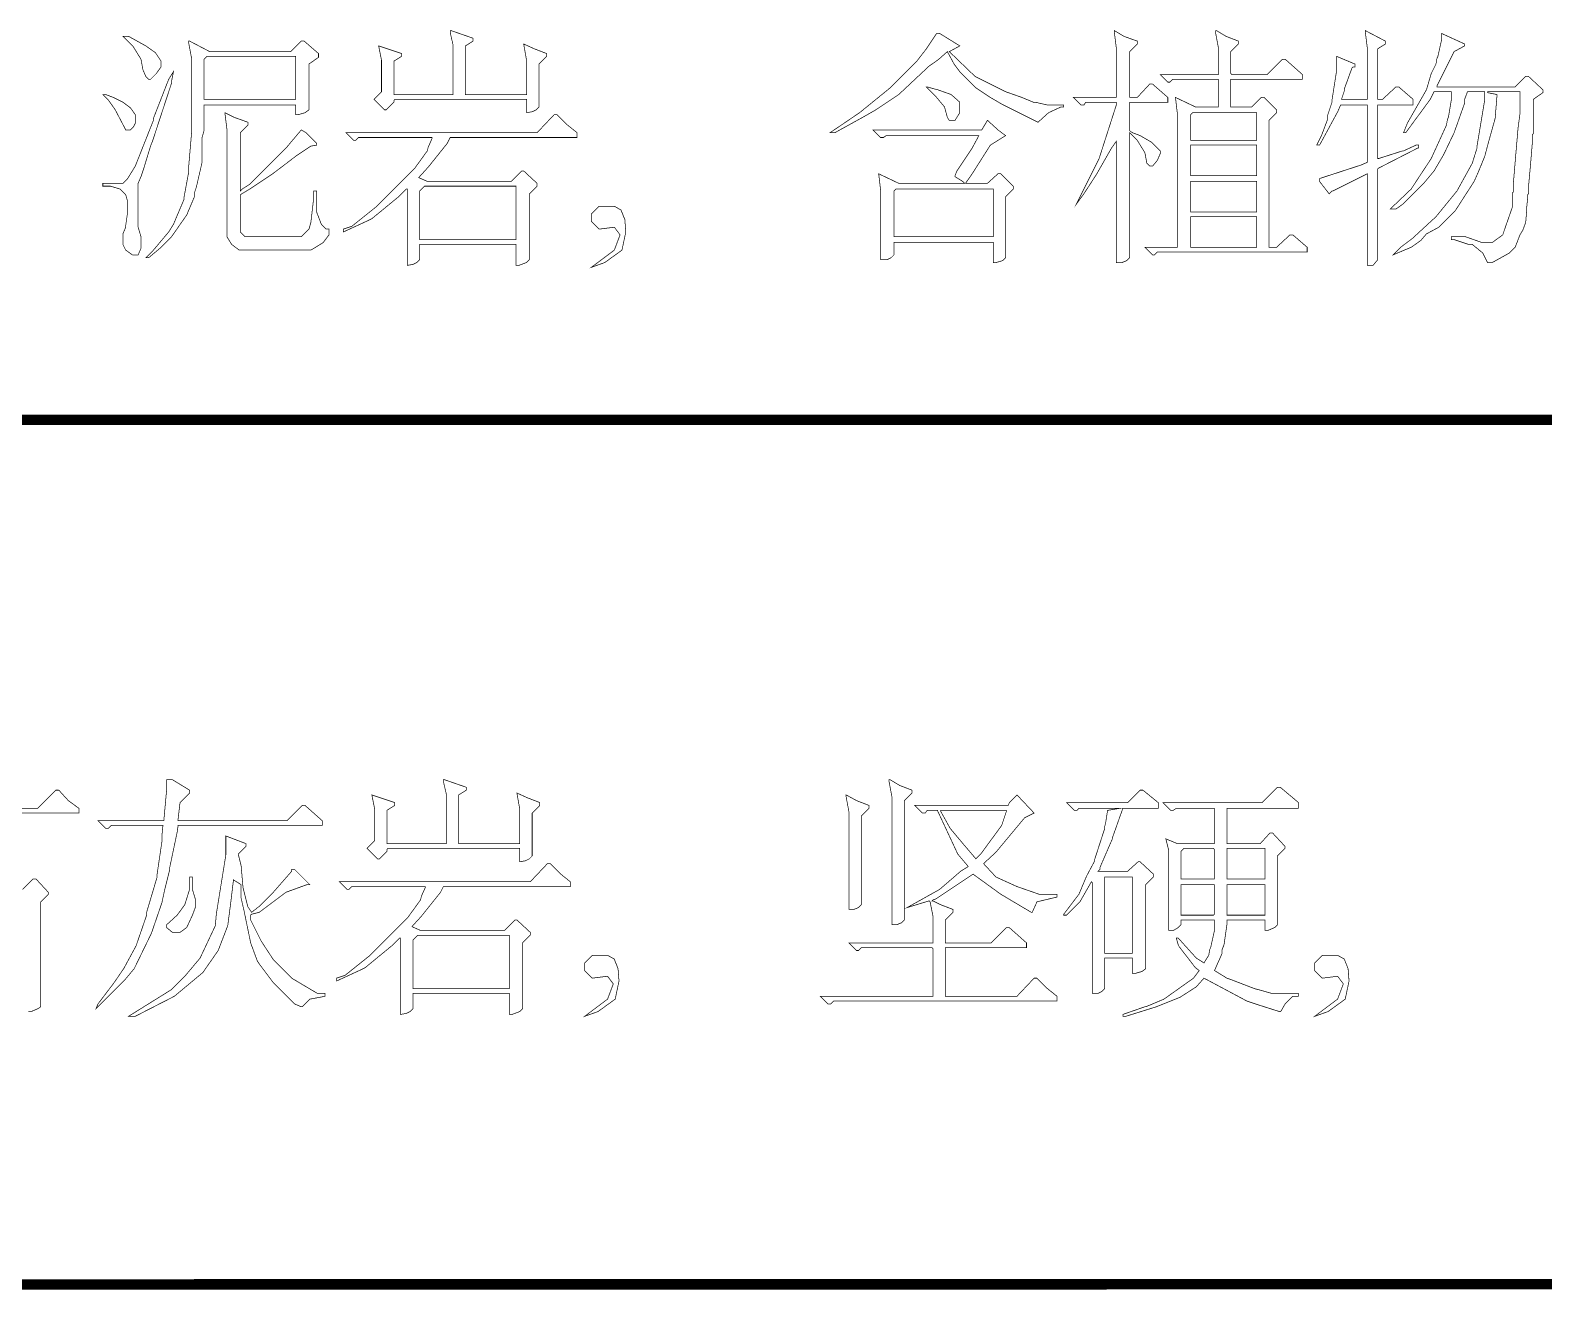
# Model space of a CAD drawing. Extents: x 94 to 452, y -72 to 1042.
# Drawn here: x 236.94 to 258.7, y 164.21 to 182.32 of the extents above; entities that cross this region are included whole.
import ezdxf

# ---------------------------------------------------------------- set-up
doc = ezdxf.new("R2010")
doc.units = 0
doc.header["$MEASUREMENT"] = 0
doc.layers.add('TREE_LAYER', color=7, linetype='Continuous')

msp = doc.modelspace()

# ---------------------------------------------------------------- linework, layer by layer
at = {"layer": 'TREE_LAYER'}
for points, const_width, elevation in [([(238.350515, 182.236392), (238.268162, 182.236392), (238.419142, 182.085412), (238.528946, 181.906981), (238.556397, 181.756), (238.597574, 181.659922), (238.63875, 181.618745), (238.666201, 181.618745), (238.748554, 181.701098), (238.817181, 181.797177), (238.817181, 181.87953), (238.734828, 182.003059), (238.597574, 182.099137), (238.350515, 182.236392), (238.350515, 182.236392)], 0.01, 69), ([(242.98973, 182.318745), (242.976005, 182.318745), (242.976005, 182.291294), (243.017181, 182.112863), (243.017181, 181.399137), (243.003456, 181.399137), (242.179927, 181.399137), (242.166201, 181.399137), (242.166201, 181.87953), (242.276005, 181.948157), (242.276005, 181.948157), (242.276005, 181.989334), (241.946593, 182.099137), (241.98777, 181.893255), (241.98777, 181.440314), (241.877966, 181.33051), (242.028946, 181.17953), (242.056397, 181.17953), (242.166201, 181.289334), (242.166201, 181.316785), (242.179927, 181.33051), (244.074044, 181.33051), (244.074044, 181.316785), (244.074044, 181.138353), (244.156397, 181.152079), (244.211299, 181.17953), (244.252476, 181.220706), (244.252476, 181.838353), (244.362279, 181.948157), (244.362279, 181.989334), (244.183848, 182.057961), (244.032868, 182.126588), (244.074044, 181.893255), (244.074044, 181.399137), (244.074044, 181.399137), (243.195613, 181.399137), (243.195613, 181.399137), (243.195613, 182.099137), (243.305417, 182.167765), (243.305417, 182.167765), (243.305417, 182.208941), (242.98973, 182.318745), (242.98973, 182.318745)], 0.01, 69), ([(250.017181, 182.277569), (249.976005, 182.277569), (249.962279, 182.263843), (249.825025, 182.057961), (249.68777, 181.87953), (249.303456, 181.495216), (248.86424, 181.138353), (248.43875, 180.850118), (248.507378, 180.850118), (248.905417, 181.069726), (249.097574, 181.17953), (249.426985, 181.399137), (249.866201, 181.810902), (249.907378, 181.838353), (250.003456, 181.906981), (250.126985, 182.016785), (250.223064, 181.838353), (250.305417, 181.728549), (250.53875, 181.495216), (250.744632, 181.357961), (250.909338, 181.261883), (251.430907, 181.001098), (251.581887, 181.138353), (251.760319, 181.220706), (251.801495, 181.220706), (251.801495, 181.248157), (251.568162, 181.248157), (251.38973, 181.289334), (251.362279, 181.289334), (251.197574, 181.357961), (250.96424, 181.440314), (250.525025, 181.659922), (250.154436, 182.016785), (250.305417, 182.099137), (250.017181, 182.277569), (250.017181, 182.277569)], 0.01, 69), ([(252.528946, 182.318745), (252.528946, 182.318745), (252.528946, 182.291294), (252.556397, 182.071686), (252.556397, 181.371686), (252.556397, 181.357961), (251.93875, 181.357961), (252.048554, 181.248157), (252.08973, 181.248157), (252.117181, 181.289334), (252.556397, 181.289334), (252.556397, 181.289334), (252.556397, 181.248157), (252.309338, 180.47953), (251.979927, 179.820706), (252.08973, 179.971686), (252.268162, 180.246196), (252.48777, 180.63051), (252.556397, 180.726588), (252.556397, 180.726588), (252.556397, 178.983451), (252.63875, 178.983451), (252.707378, 179.010902), (252.748554, 179.052079), (252.748554, 180.836392), (252.748554, 180.850118), (252.858358, 180.740314), (252.968162, 180.561883), (252.995613, 180.410902), (253.036789, 180.369726), (253.077966, 180.369726), (253.146593, 180.452079), (253.18777, 180.548157), (253.18777, 180.589334), (253.06424, 180.712863), (252.899534, 180.808941), (252.78973, 180.850118), (252.748554, 180.877569), (252.748554, 181.289334), (252.748554, 181.289334), (253.297574, 181.289334), (253.297574, 181.357961), (253.077966, 181.550118), (253.036789, 181.550118), (252.858358, 181.357961), (252.748554, 181.357961), (252.748554, 181.371686), (252.748554, 182.016785), (252.858358, 182.126588), (252.858358, 182.167765), (252.666201, 182.236392), (252.528946, 182.318745), (252.528946, 182.318745)], 0.01, 69), ([(253.997574, 182.318745), (253.983848, 182.318745), (253.983848, 182.291294), (254.025025, 182.071686), (254.025025, 181.701098), (254.025025, 181.687373), (253.18777, 181.687373), (253.297574, 181.577569), (253.325025, 181.577569), (253.366201, 181.618745), (254.025025, 181.618745), (254.025025, 181.618745), (254.025025, 181.220706), (254.025025, 181.220706), (253.695613, 181.220706), (253.407378, 181.357961), (253.434828, 181.124628), (253.434828, 179.203059), (253.434828, 179.203059), (252.968162, 179.203059), (253.077966, 179.093255), (253.105417, 179.093255), (253.146593, 179.134432), (255.301495, 179.134432), (255.301495, 179.203059), (255.095613, 179.38149), (255.054436, 179.38149), (254.862279, 179.203059), (254.766201, 179.203059), (254.752476, 179.203059), (254.752476, 181.028549), (254.862279, 181.138353), (254.862279, 181.17953), (254.683848, 181.357961), (254.642672, 181.357961), (254.505417, 181.220706), (254.217181, 181.220706), (254.203456, 181.220706), (254.203456, 181.618745), (254.217181, 181.618745), (255.232868, 181.618745), (255.232868, 181.687373), (254.985809, 181.906981), (254.944632, 181.906981), (254.725025, 181.687373), (254.217181, 181.687373), (254.203456, 181.701098), (254.203456, 182.016785), (254.31326, 182.126588), (254.31326, 182.167765), (254.134828, 182.236392), (253.997574, 182.318745), (253.997574, 182.318745)], 0.01, 69), ([(256.13875, 182.318745), (256.13875, 182.318745), (256.13875, 182.291294), (256.166201, 182.071686), (256.166201, 181.33051), (256.166201, 181.33051), (255.809338, 181.33051), (255.795613, 181.33051), (255.836789, 181.454039), (255.836789, 181.48149), (255.946593, 181.783451), (255.960319, 181.797177), (255.98777, 181.797177), (255.98777, 181.838353), (255.726985, 181.948157), (255.726985, 181.756), (255.658358, 181.316785), (255.658358, 181.289334), (255.58973, 181.083451), (255.58973, 181.028549), (255.507378, 180.808941), (255.43875, 180.671686), (255.479927, 180.671686), (255.479927, 180.671686), (255.740711, 181.152079), (255.781887, 181.248157), (256.166201, 181.248157), (256.166201, 181.248157), (256.166201, 180.424628), (256.070123, 180.383451), (255.479927, 180.191294), (255.479927, 180.150118), (255.617181, 179.971686), (255.658358, 180.012863), (255.672083, 180.012863), (256.166201, 180.259922), (256.166201, 180.259922), (256.166201, 178.942275), (256.248554, 178.942275), (256.317181, 179.024628), (256.317181, 180.328549), (256.330907, 180.342275), (256.893652, 180.63051), (256.907378, 180.63051), (256.907378, 180.671686), (256.866201, 180.671686), (256.68777, 180.589334), (256.674044, 180.589334), (256.330907, 180.47953), (256.317181, 180.47953), (256.317181, 181.248157), (256.317181, 181.248157), (256.825025, 181.248157), (256.825025, 181.33051), (256.619142, 181.508941), (256.577966, 181.508941), (256.385809, 181.33051), (256.317181, 181.33051), (256.317181, 181.33051), (256.317181, 182.057961), (256.426985, 182.126588), (256.426985, 182.126588), (256.426985, 182.167765), (256.13875, 182.318745), (256.13875, 182.318745)], 0.01, 69), ([(257.236789, 182.277569), (257.236789, 182.277569), (257.236789, 182.195216), (257.181887, 181.948157), (257.168162, 181.920706), (257.154436, 181.838353), (257.085809, 181.701098), (257.017181, 181.467765), (256.742672, 180.987373), (256.68777, 180.850118), (256.715221, 180.850118), (256.728946, 180.863843), (257.072083, 181.33051), (257.126985, 181.440314), (257.374044, 181.440314), (257.374044, 181.426588), (257.374044, 181.316785), (257.332868, 181.069726), (257.319142, 181.042275), (257.305417, 180.959922), (257.085809, 180.47953), (256.797574, 180.040314), (256.495613, 179.752079), (256.577966, 179.752079), (256.674044, 179.820706), (256.98973, 180.136392), (257.126985, 180.301098), (257.26424, 180.534432), (257.415221, 180.850118), (257.566201, 181.275608), (257.566201, 181.33051), (257.607378, 181.440314), (257.854436, 181.440314), (257.854436, 181.426588), (257.854436, 181.316785), (257.744632, 180.657961), (257.744632, 180.63051), (257.676005, 180.410902), (257.456397, 180.012863), (257.154436, 179.642275), (256.811299, 179.326588), (256.646593, 179.203059), (256.536789, 179.093255), (256.797574, 179.203059), (256.934828, 179.299137), (257.017181, 179.395216), (257.195613, 179.491294), (257.428946, 179.724628), (257.703456, 180.150118), (257.758358, 180.273647), (257.854436, 180.506981), (257.909338, 180.712863), (258.005417, 181.056), (258.032868, 181.399137), (257.895613, 181.426588), (257.895613, 181.440314), (258.362279, 181.440314), (258.362279, 181.426588), (258.362279, 181.124628), (258.334828, 180.918745), (258.293652, 180.438353), (258.293652, 180.438353), (258.266201, 180.108941), (258.266201, 180.095216), (258.266201, 179.999137), (258.252476, 179.985412), (258.252476, 179.77953), (258.142672, 179.463843), (258.115221, 179.38149), (257.96424, 179.271686), (257.81326, 179.271686), (257.579927, 179.354039), (257.374044, 179.354039), (257.374044, 179.312863), (257.415221, 179.312863), (257.621103, 179.244235), (257.676005, 179.244235), (257.826985, 179.120706), (257.895613, 178.983451), (257.96424, 178.983451), (258.211299, 179.120706), (258.293652, 179.203059), (258.362279, 179.38149), (258.403456, 179.450118), (258.444632, 179.559922), (258.458358, 179.724628), (258.458358, 179.738353), (258.458358, 179.765804), (258.472083, 179.903059), (258.472083, 179.957961), (258.485809, 179.971686), (258.485809, 180.026588), (258.485809, 180.08149), (258.51326, 180.383451), (258.51326, 180.383451), (258.540711, 180.712863), (258.540711, 180.726588), (258.540711, 180.822667), (258.554436, 180.836392), (258.554436, 181.33051), (258.691691, 181.426588), (258.691691, 181.440314), (258.691691, 181.467765), (258.485809, 181.659922), (258.444632, 181.659922), (258.293652, 181.508941), (257.168162, 181.508941), (257.168162, 181.522667), (257.415221, 182.016785), (257.566201, 182.099137), (257.566201, 182.126588), (257.236789, 182.277569), (257.236789, 182.277569)], 0.01, 69), ([(239.228946, 182.167765), (239.215221, 182.167765), (239.215221, 182.140314), (239.256397, 181.920706), (239.256397, 180.850118), (239.215221, 180.369726), (239.215221, 180.287373), (239.146593, 179.916785), (239.146593, 179.889334), (238.995613, 179.532471), (238.926985, 179.422667), (238.707378, 179.161883), (238.597574, 179.052079), (238.63875, 179.052079), (238.803456, 179.189334), (238.968162, 179.354039), (239.18777, 179.669726), (239.297574, 179.93051), (239.297574, 179.985412), (239.325025, 180.067765), (239.366201, 180.246196), (239.407378, 180.424628), (239.407378, 180.78149), (239.434828, 180.877569), (239.434828, 181.248157), (239.448554, 181.248157), (240.752476, 181.248157), (240.752476, 181.248157), (240.752476, 181.110902), (240.793652, 181.110902), (240.88973, 181.138353), (240.944632, 181.17953), (240.944632, 181.838353), (241.081887, 181.934432), (241.081887, 181.948157), (241.081887, 181.989334), (240.876005, 182.167765), (240.834828, 182.167765), (240.683848, 182.016785), (239.517181, 182.016785), (239.228946, 182.167765), (239.228946, 182.167765)], 0.01, 69), ([(239.476005, 181.948157), (239.476005, 181.948157), (240.752476, 181.948157), (240.752476, 181.948157), (240.752476, 181.33051), (240.752476, 181.33051), (239.448554, 181.33051), (239.434828, 181.33051), (239.434828, 181.906981), (239.476005, 181.948157), (239.476005, 181.948157)], 0.01, 69), ([(238.995613, 181.728549), (238.926985, 181.618745), (238.707378, 181.056), (238.707378, 181.028549), (238.446593, 180.369726), (238.336789, 180.191294), (238.268162, 180.122667), (237.979927, 180.122667), (237.979927, 180.08149), (238.08973, 180.08149), (238.226985, 180.040314), (238.309338, 179.957961), (238.336789, 179.861883), (238.336789, 179.710902), (238.309338, 179.518745), (238.309338, 179.491294), (238.268162, 179.395216), (238.268162, 179.244235), (238.309338, 179.161883), (238.405417, 179.093255), (238.48777, 179.093255), (238.528946, 179.189334), (238.528946, 179.354039), (238.48777, 179.491294), (238.48777, 180.122667), (238.528946, 180.218745), (238.570123, 180.342275), (238.666201, 180.657961), (238.693652, 180.726588), (238.968162, 181.563843), (238.968162, 181.591294), (238.995613, 181.728549), (238.995613, 181.728549)], 0.01, 69), ([(238.021103, 181.399137), (237.979927, 181.399137), (238.062279, 181.316785), (238.158358, 181.17953), (238.309338, 180.891294), (238.377966, 180.891294), (238.419142, 180.932471), (238.446593, 180.987373), (238.446593, 181.110902), (238.377966, 181.206981), (238.268162, 181.289334), (238.130907, 181.357961), (238.021103, 181.399137), (238.021103, 181.399137)], 0.01, 69), ([(249.83875, 181.508941), (249.825025, 181.508941), (249.948554, 181.385412), (250.085809, 181.220706), (250.126985, 181.069726), (250.154436, 181.028549), (250.236789, 181.028549), (250.305417, 181.138353), (250.305417, 181.289334), (250.181887, 181.399137), (249.98973, 181.467765), (249.934828, 181.48149), (249.83875, 181.508941), (249.83875, 181.508941)], 0.01, 69), ([(239.736789, 181.138353), (239.736789, 181.138353), (239.736789, 181.124628), (239.76424, 180.90502), (239.76424, 179.354039), (239.832868, 179.244235), (239.942672, 179.161883), (240.972083, 179.161883), (241.040711, 179.203059), (241.150515, 179.271686), (241.232868, 179.38149), (241.232868, 179.463843), (241.191691, 179.463843), (241.123064, 179.532471), (241.054436, 179.710902), (241.054436, 180.012863), (241.01326, 180.012863), (241.01326, 179.916785), (240.972083, 179.559922), (240.944632, 179.463843), (240.834828, 179.354039), (240.025025, 179.354039), (239.956397, 179.422667), (239.956397, 179.957961), (240.093652, 180.040314), (240.423064, 180.259922), (240.766201, 180.520706), (240.972083, 180.657961), (241.054436, 180.671686), (241.054436, 180.699137), (240.903456, 180.850118), (240.834828, 180.891294), (240.615221, 180.63051), (240.093652, 180.108941), (239.983848, 180.040314), (239.956397, 180.012863), (239.956397, 180.026588), (239.956397, 180.850118), (240.066201, 180.959922), (240.066201, 181.001098), (239.874044, 181.069726), (239.736789, 181.138353), (239.736789, 181.138353)], 0.01, 69), ([(244.51326, 181.110902), (244.472083, 181.110902), (244.225025, 180.850118), (241.479927, 180.850118), (241.58973, 180.740314), (241.617181, 180.740314), (241.658358, 180.78149), (242.715221, 180.78149), (242.715221, 180.767765), (242.660319, 180.644235), (242.646593, 180.589334), (242.468162, 180.342275), (241.905417, 179.77953), (241.562279, 179.50502), (241.43875, 179.463843), (241.43875, 179.422667), (241.795613, 179.587373), (241.850515, 179.614824), (242.234828, 179.93051), (242.344632, 180.040314), (242.358358, 180.040314), (242.358358, 178.942275), (242.440711, 178.956), (242.495613, 178.983451), (242.536789, 179.024628), (242.536789, 179.23051), (242.536789, 179.244235), (243.923064, 179.244235), (243.923064, 179.23051), (243.923064, 178.942275), (243.96424, 178.942275), (244.074044, 178.983451), (244.115221, 179.024628), (244.115221, 179.971686), (244.225025, 180.08149), (244.225025, 180.122667), (244.032868, 180.301098), (244.005417, 180.301098), (243.854436, 180.150118), (242.646593, 180.150118), (242.523064, 180.20502), (242.660319, 180.356), (242.934828, 180.699137), (242.976005, 180.78149), (244.801495, 180.78149), (244.801495, 180.850118), (244.66424, 180.959922), (244.51326, 181.110902), (244.51326, 181.110902)], 0.01, 69), ([(253.654436, 181.138353), (253.654436, 181.138353), (254.574044, 181.138353), (254.574044, 181.138353), (254.574044, 180.740314), (254.574044, 180.740314), (253.626985, 180.740314), (253.626985, 180.740314), (253.626985, 181.110902), (253.654436, 181.138353), (253.654436, 181.138353)], 0.01, 69), ([(250.703456, 181.028549), (250.621103, 180.891294), (249.056397, 180.891294), (249.166201, 180.78149), (249.207378, 180.78149), (249.248554, 180.808941), (250.579927, 180.808941), (250.579927, 180.808941), (250.483848, 180.63051), (250.26424, 180.301098), (250.236789, 180.232471), (250.236789, 180.218745), (250.346593, 180.150118), (250.374044, 180.122667), (250.374044, 180.122667), (249.426985, 180.122667), (249.13875, 180.259922), (249.166201, 180.026588), (249.166201, 179.024628), (249.262279, 179.024628), (249.317181, 179.052079), (249.358358, 179.093255), (249.358358, 179.271686), (249.358358, 179.271686), (250.772083, 179.271686), (250.785809, 179.271686), (250.785809, 178.983451), (250.826985, 178.983451), (250.923064, 179.010902), (250.96424, 179.052079), (250.96424, 179.93051), (251.074044, 180.040314), (251.074044, 180.08149), (250.895613, 180.259922), (250.854436, 180.259922), (250.703456, 180.122667), (250.38777, 180.122667), (250.38777, 180.122667), (250.483848, 180.259922), (250.744632, 180.671686), (250.96424, 180.808941), (250.854436, 180.891294), (250.703456, 181.028549), (250.703456, 181.028549)], 0.01, 69), ([(253.626985, 180.657961), (253.626985, 180.671686), (254.574044, 180.671686), (254.574044, 180.657961), (254.574044, 180.232471), (254.574044, 180.232471), (253.626985, 180.232471), (253.626985, 180.232471), (253.626985, 180.657961), (253.626985, 180.657961)], 0.01, 69), ([(242.605417, 180.08149), (242.605417, 180.08149), (243.923064, 180.08149), (243.923064, 180.08149), (243.923064, 179.312863), (243.923064, 179.312863), (242.536789, 179.312863), (242.536789, 179.312863), (242.536789, 180.012863), (242.605417, 180.08149), (242.605417, 180.08149)], 0.01, 69), ([(249.385809, 180.040314), (249.385809, 180.040314), (250.772083, 180.040314), (250.785809, 180.040314), (250.785809, 179.354039), (250.772083, 179.354039), (249.358358, 179.354039), (249.358358, 179.354039), (249.358358, 180.012863), (249.385809, 180.040314), (249.385809, 180.040314)], 0.01, 69), ([(253.626985, 180.150118), (253.626985, 180.150118), (254.574044, 180.150118), (254.574044, 180.150118), (254.574044, 179.724628), (254.574044, 179.710902), (253.626985, 179.710902), (253.626985, 179.724628), (253.626985, 180.150118), (253.626985, 180.150118)], 0.01, 69), ([(245.336789, 179.793255), (245.117181, 179.793255), (245.007378, 179.683451), (245.007378, 179.573647), (245.117181, 179.463843), (245.336789, 179.491294), (245.419142, 179.38149), (245.336789, 179.161883), (245.007378, 178.914824), (245.199534, 178.983451), (245.446593, 179.161883), (245.501495, 179.422667), (245.48777, 179.601098), (245.432868, 179.738353), (245.336789, 179.793255), (245.336789, 179.793255)], 0.01, 69), ([(253.626985, 179.642275), (253.626985, 179.642275), (254.574044, 179.642275), (254.574044, 179.642275), (254.574044, 179.203059), (254.574044, 179.203059), (253.626985, 179.203059), (253.626985, 179.203059), (253.626985, 179.642275), (253.626985, 179.642275)], 0.01, 69), ([(221.22612, 176.721492), (399.22612, 176.721492)], 0.15, 178), ([(238.980351, 171.546053), (238.897998, 171.546053), (238.897998, 171.408798), (238.856821, 170.955857), (237.909763, 170.955857), (238.019567, 170.846053), (238.060743, 170.846053), (238.101919, 170.887229), (238.843096, 170.887229), (238.843096, 170.873504), (238.82937, 170.736249), (238.82937, 170.653896), (238.760743, 170.187229), (238.760743, 170.146053), (238.609763, 169.63821), (238.609763, 169.597033), (238.458782, 169.157817), (238.280351, 168.828406), (238.12937, 168.608798), (237.909763, 168.320563), (237.882312, 168.251935), (238.294076, 168.6637), (238.431331, 168.828406), (238.67839, 169.336249), (238.82937, 169.775465), (238.870547, 169.967621), (238.939174, 170.242131), (238.939174, 170.269582), (239.048978, 170.791151), (239.062704, 170.887229), (241.135253, 170.887229), (241.135253, 170.955857), (240.888194, 171.175465), (240.847018, 171.175465), (240.62741, 170.955857), (239.062704, 170.955857), (239.062704, 170.983308), (239.090155, 171.216641), (239.22741, 171.353896), (239.22741, 171.395072), (238.980351, 171.546053), (238.980351, 171.546053)], 0.01, 70), ([(242.892116, 171.546053), (242.87839, 171.546053), (242.87839, 171.518602), (242.919567, 171.34017), (242.919567, 170.626445), (242.905841, 170.626445), (242.082312, 170.626445), (242.068586, 170.626445), (242.068586, 171.106837), (242.17839, 171.175465), (242.17839, 171.175465), (242.17839, 171.216641), (241.848978, 171.326445), (241.890155, 171.120563), (241.890155, 170.667621), (241.780351, 170.557817), (241.931331, 170.406837), (241.958782, 170.406837), (242.068586, 170.516641), (242.068586, 170.544092), (242.082312, 170.557817), (243.976429, 170.557817), (243.976429, 170.544092), (243.976429, 170.365661), (244.058782, 170.379386), (244.113684, 170.406837), (244.154861, 170.448014), (244.154861, 171.065661), (244.264665, 171.175465), (244.264665, 171.216641), (244.086233, 171.285268), (243.935253, 171.353896), (243.976429, 171.120563), (243.976429, 170.626445), (243.976429, 170.626445), (243.097998, 170.626445), (243.097998, 170.626445), (243.097998, 171.326445), (243.207802, 171.395072), (243.207802, 171.395072), (243.207802, 171.436249), (242.892116, 171.546053), (242.892116, 171.546053)], 0.01, 70), ([(249.301919, 171.546053), (249.288194, 171.546053), (249.288194, 171.518602), (249.32937, 171.298994), (249.32937, 169.459778), (249.397998, 169.459778), (249.466625, 169.487229), (249.507802, 169.528406), (249.507802, 171.244092), (249.617606, 171.353896), (249.617606, 171.395072), (249.439174, 171.4637), (249.301919, 171.546053), (249.301919, 171.546053)], 0.01, 70), ([(237.347018, 171.395072), (237.305841, 171.395072), (237.045057, 171.134288), (234.450939, 171.134288)], 0.01, 70), ([(236.070547, 171.065661), (237.635253, 171.065661), (237.635253, 171.134288), (237.484272, 171.244092), (237.347018, 171.395072), (237.347018, 171.395072)], 0.01, 70), ([(251.12741, 171.326445), (251.017606, 171.216641), (251.00388, 171.175465), (249.658782, 171.175465), (249.768586, 171.065661), (249.809763, 171.065661), (249.837214, 171.106837), (249.988194, 171.106837), (249.988194, 171.093112), (250.276429, 170.475465), (250.42741, 170.297033), (250.317606, 170.228406), (250.015645, 169.967621), (249.548978, 169.706837), (249.864665, 169.802916), (249.87839, 169.78919), (249.919567, 169.583308), (249.919567, 169.198994), (249.905841, 169.198994), (248.711723, 169.198994), (248.821527, 169.08919), (248.848978, 169.08919), (248.890155, 169.130367), (249.905841, 169.130367), (249.919567, 169.116641), (249.919567, 168.430367), (249.905841, 168.430367), (248.299959, 168.430367), (248.409763, 168.320563), (248.450939, 168.320563), (248.492116, 168.361739), (251.70388, 168.361739), (251.70388, 168.430367), (251.566625, 168.54017), (251.415645, 168.691151), (251.374469, 168.691151), (251.12741, 168.430367), (250.097998, 168.430367), (250.097998, 168.430367), (250.097998, 169.116641), (250.097998, 169.130367), (251.264665, 169.130367), (251.264665, 169.198994), (251.017606, 169.418602), (250.976429, 169.418602), (250.756821, 169.198994), (250.097998, 169.198994), (250.097998, 169.198994), (250.097998, 169.528406), (250.207802, 169.63821), (250.207802, 169.679386), (250.02937, 169.748014), (249.919567, 169.802916), (249.905841, 169.802916), (249.919567, 169.816641), (249.960743, 169.830367), (250.496037, 170.187229), (250.894076, 169.898994), (251.333292, 169.63821), (251.347018, 169.63821), (251.415645, 169.78919), (251.70388, 169.857817), (251.70388, 169.898994), (251.443096, 169.898994), (251.12741, 170.008798), (250.825449, 170.146053), (250.647018, 170.33821), (250.825449, 170.502916), (251.237214, 170.997033), (251.374469, 171.065661), (251.12741, 171.326445), (251.12741, 171.326445)], 0.01, 70), ([(248.670547, 171.326445), (248.670547, 171.326445), (248.670547, 171.298994), (248.711723, 171.079386), (248.711723, 169.679386), (248.780351, 169.679386), (248.848978, 169.706837), (248.890155, 169.748014), (248.890155, 171.024484), (248.999959, 171.134288), (248.999959, 171.175465), (248.821527, 171.244092), (248.670547, 171.326445), (248.670547, 171.326445)], 0.01, 70), ([(252.939174, 171.395072), (252.897998, 171.395072), (252.719567, 171.216641), (251.841135, 171.216641), (251.950939, 171.106837), (251.992116, 171.106837), (252.019567, 171.134288), (252.596037, 171.134288), (252.609763, 171.134288), (252.445057, 171.106837), (252.431331, 171.106837), (252.40388, 170.928406), (252.390155, 170.873504), (252.390155, 170.846053), (252.239174, 170.379386), (252.239174, 170.365661), (252.12937, 170.159778), (252.019567, 169.898994), (251.799959, 169.610759), (251.799959, 169.597033), (251.841135, 169.597033), (252.033292, 169.78919), (252.197998, 170.077425), (252.211723, 170.0637), (252.211723, 168.471543), (252.294076, 168.471543), (252.348978, 168.498994), (252.390155, 168.54017), (252.390155, 168.979386), (252.390155, 168.979386), (252.788194, 168.979386), (252.788194, 168.979386), (252.788194, 168.759778), (252.82937, 168.759778), (252.925449, 168.787229), (252.980351, 168.828406), (252.980351, 170.036249), (253.090155, 170.146053), (253.090155, 170.187229), (252.897998, 170.365661), (252.870547, 170.365661), (252.719567, 170.228406), (252.307802, 170.228406), (252.294076, 170.228406), (252.321527, 170.255857), (252.321527, 170.283308), (252.499959, 170.695072), (252.499959, 170.708798), (252.650939, 171.134288), (252.650939, 171.134288), (253.158782, 171.134288), (253.158782, 171.216641), (252.939174, 171.395072), (252.939174, 171.395072)], 0.01, 70), ([(254.915645, 171.436249), (254.874469, 171.436249), (254.654861, 171.216641), (253.22741, 171.216641), (253.337214, 171.106837), (253.37839, 171.106837), (253.419567, 171.134288), (253.954861, 171.134288), (253.968586, 171.134288), (253.968586, 170.626445), (253.954861, 170.626445), (253.433292, 170.626445), (253.268586, 170.695072), (253.309763, 170.530367), (253.309763, 169.377425), (253.37839, 169.377425), (253.447018, 169.418602), (253.488194, 169.459778), (253.488194, 169.528406), (253.488194, 169.528406), (253.954861, 169.528406), (253.968586, 169.528406), (253.968586, 169.377425), (253.913684, 169.130367), (253.899959, 169.102916), (253.886233, 169.020563), (253.817606, 168.910759), (253.707802, 168.979386), (253.447018, 169.267621), (253.419567, 169.267621), (253.447018, 169.171543), (253.460743, 169.144092), (253.694076, 168.842131), (253.748978, 168.800955), (253.666625, 168.691151), (253.241135, 168.38919), (252.980351, 168.279386), (252.966625, 168.279386), (252.650939, 168.169582), (252.650939, 168.142131), (252.692116, 168.142131), (253.131331, 168.279386), (253.474469, 168.416641), (253.707802, 168.567621), (253.817606, 168.691151), (254.435253, 168.361739), (254.599959, 168.306837), (254.901919, 168.210759), (254.915645, 168.210759), (254.92937, 168.224484), (254.984272, 168.320563), (255.094076, 168.430367), (255.176429, 168.430367), (255.176429, 168.471543), (254.792116, 168.471543), (254.599959, 168.526445), (254.545057, 168.54017), (254.188194, 168.677425), (254.147018, 168.691151), (253.968586, 168.800955), (254.07839, 169.048014), (254.07839, 169.102916), (254.105841, 169.171543), (254.133292, 169.3637), (254.147018, 169.459778), (254.147018, 169.528406), (254.147018, 169.528406), (254.696037, 169.528406), (254.696037, 169.528406), (254.696037, 169.377425), (254.737214, 169.377425), (254.833292, 169.418602), (254.874469, 169.459778), (254.874469, 170.448014), (254.984272, 170.557817), (254.984272, 170.585268), (254.805841, 170.777425), (254.764665, 170.777425), (254.62741, 170.626445), (254.147018, 170.626445), (254.147018, 170.626445), (254.147018, 171.134288), (254.147018, 171.134288), (255.176429, 171.134288), (255.176429, 171.216641), (254.915645, 171.436249), (254.915645, 171.436249)], 0.01, 70), ([(250.02937, 171.093112), (250.02937, 171.106837), (250.976429, 171.106837), (250.976429, 171.093112), (250.907802, 170.887229), (250.605841, 170.475465), (250.537214, 170.406837), (250.30388, 170.681347), (250.166625, 170.846053), (250.02937, 171.093112), (250.02937, 171.093112)], 0.01, 70), ([(239.748978, 170.736249), (239.748978, 170.736249), (239.748978, 170.461739), (239.611723, 169.610759), (239.597998, 169.446053), (239.37839, 168.979386), (239.158782, 168.718602), (238.966625, 168.526445), (238.348978, 168.142131), (238.445057, 168.142131), (239.007802, 168.430367), (239.419567, 168.773504), (239.639174, 169.08919), (239.776429, 169.446053), (239.817606, 169.761739), (239.858782, 170.104876), (239.968586, 170.036249), (239.968586, 169.844092), (240.009763, 169.665661), (240.105841, 169.198994), (240.201919, 168.93821), (240.22937, 168.897033), (240.435253, 168.622523), (240.737214, 168.320563), (240.833292, 168.279386), (240.847018, 168.279386), (240.956821, 168.38919), (241.176429, 168.430367), (241.176429, 168.471543), (241.066625, 168.471543), (240.696037, 168.691151), (240.435253, 168.951935), (240.256821, 169.226445), (240.105841, 169.528406), (240.105841, 169.597033), (240.119567, 169.610759), (240.22937, 169.63821), (240.613684, 169.926445), (240.915645, 170.036249), (240.956821, 170.036249), (240.737214, 170.255857), (240.696037, 170.255857), (240.696037, 170.228406), (240.407802, 169.898994), (240.243096, 169.734288), (240.119567, 169.63821), (240.064665, 169.720563), (239.996037, 169.995072), (239.968586, 170.310759), (239.92741, 170.475465), (239.92741, 170.475465), (240.037214, 170.585268), (240.037214, 170.626445), (239.748978, 170.736249), (239.748978, 170.736249)], 0.01, 70), ([(253.515645, 170.544092), (253.52937, 170.557817), (253.954861, 170.557817), (253.968586, 170.544092), (253.968586, 170.118602), (253.954861, 170.118602), (253.488194, 170.118602), (253.488194, 170.118602), (253.488194, 170.516641), (253.515645, 170.544092), (253.515645, 170.544092)], 0.01, 70), ([(254.147018, 170.544092), (254.147018, 170.557817), (254.696037, 170.557817), (254.696037, 170.544092), (254.696037, 170.118602), (254.696037, 170.118602), (254.147018, 170.118602), (254.147018, 170.118602), (254.147018, 170.544092), (254.147018, 170.544092)], 0.01, 70), ([(244.415645, 170.33821), (244.374469, 170.33821), (244.12741, 170.077425), (241.382312, 170.077425), (241.492116, 169.967621), (241.519567, 169.967621), (241.560743, 170.008798), (242.617606, 170.008798), (242.617606, 169.995072), (242.562704, 169.871543), (242.548978, 169.816641), (242.370547, 169.569582), (241.807802, 169.006837), (241.464665, 168.732327), (241.341135, 168.691151), (241.341135, 168.649974), (241.697998, 168.81468), (241.7529, 168.842131), (242.137214, 169.157817), (242.247018, 169.267621), (242.260743, 169.267621), (242.260743, 168.169582), (242.343096, 168.183308), (242.397998, 168.210759), (242.439174, 168.251935), (242.439174, 168.457817), (242.439174, 168.471543), (243.825449, 168.471543), (243.825449, 168.457817), (243.825449, 168.169582), (243.866625, 168.169582), (243.976429, 168.210759), (244.017606, 168.251935), (244.017606, 169.198994), (244.12741, 169.308798), (244.12741, 169.349974), (243.935253, 169.528406), (243.907802, 169.528406), (243.756821, 169.377425), (242.548978, 169.377425), (242.425449, 169.432327), (242.562704, 169.583308), (242.837214, 169.926445), (242.87839, 170.008798), (244.70388, 170.008798), (244.70388, 170.077425), (244.566625, 170.187229), (244.415645, 170.33821), (244.415645, 170.33821)], 0.01, 70), ([(236.907802, 168.210759), (236.948978, 168.210759), (237.045057, 168.251935), (237.086233, 168.279386), (237.086233, 169.78919), (237.196037, 169.898994), (237.196037, 169.926445), (237.017606, 170.118602), (236.976429, 170.118602), (236.825449, 169.967621)], 0.01, 70), ([(239.268586, 170.146053), (239.22741, 170.146053), (239.22741, 169.967621), (239.158782, 169.748014), (239.048978, 169.597033), (238.897998, 169.459778), (238.897998, 169.418602), (238.980351, 169.349974), (239.090155, 169.349974), (239.186233, 169.418602), (239.268586, 169.597033), (239.309763, 169.706837), (239.309763, 169.830367), (239.268586, 169.967621), (239.268586, 170.146053), (239.268586, 170.146053)], 0.01, 70), ([(252.390155, 170.146053), (252.390155, 170.146053), (252.788194, 170.146053), (252.788194, 170.146053), (252.788194, 169.061739), (252.788194, 169.048014), (252.390155, 169.048014), (252.390155, 169.061739), (252.390155, 170.146053), (252.390155, 170.146053)], 0.01, 70), ([(253.488194, 170.036249), (253.488194, 170.036249), (253.954861, 170.036249), (253.968586, 170.036249), (253.968586, 169.610759), (253.954861, 169.597033), (253.488194, 169.597033), (253.488194, 169.610759), (253.488194, 170.036249), (253.488194, 170.036249)], 0.01, 70), ([(254.147018, 170.036249), (254.147018, 170.036249), (254.696037, 170.036249), (254.696037, 170.036249), (254.696037, 169.610759), (254.696037, 169.597033), (254.147018, 169.597033), (254.147018, 169.610759), (254.147018, 170.036249), (254.147018, 170.036249)], 0.01, 70), ([(242.507802, 169.308798), (242.507802, 169.308798), (243.825449, 169.308798), (243.825449, 169.308798), (243.825449, 168.54017), (243.825449, 168.54017), (242.439174, 168.54017), (242.439174, 168.54017), (242.439174, 169.24017), (242.507802, 169.308798), (242.507802, 169.308798)], 0.01, 70), ([(245.239174, 169.020563), (245.019567, 169.020563), (244.909763, 168.910759), (244.909763, 168.800955), (245.019567, 168.691151), (245.239174, 168.718602), (245.321527, 168.608798), (245.239174, 168.38919), (244.909763, 168.142131), (245.101919, 168.210759), (245.348978, 168.38919), (245.40388, 168.649974), (245.390155, 168.828406), (245.335253, 168.965661), (245.239174, 169.020563), (245.239174, 169.020563)], 0.01, 70), ([(255.739174, 169.020563), (255.519567, 169.020563), (255.409763, 168.910759), (255.409763, 168.800955), (255.519567, 168.691151), (255.739174, 168.718602), (255.821527, 168.608798), (255.739174, 168.38919), (255.409763, 168.142131), (255.601919, 168.210759), (255.848978, 168.38919), (255.90388, 168.649974), (255.890155, 168.828406), (255.835253, 168.965661), (255.739174, 169.020563), (255.739174, 169.020563)], 0.01, 70), ([(221.22612, 164.285242), (449.22612, 164.309319)], 0.15, 228.000001)]:
    msp.add_lwpolyline(points, dxfattribs=dict(at, const_width=const_width, elevation=elevation))

doc.saveas('drawing.dxf')
